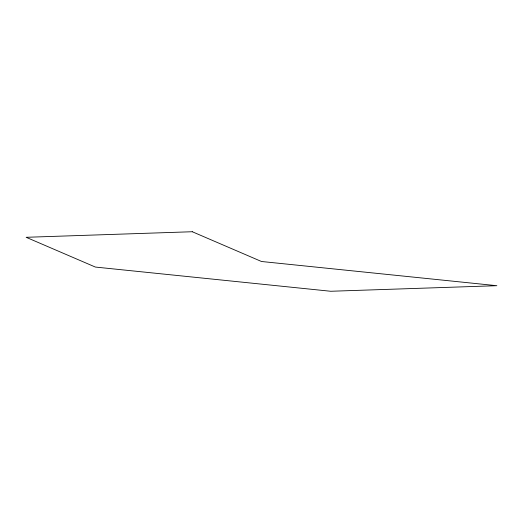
<?xml version="1.0" encoding="UTF-8"?>
<svg xmlns="http://www.w3.org/2000/svg" width="523" height="523" viewBox="0 0 523 523"><rect width="100%" height="100%" fill="white"/><g stroke="black" fill="none" stroke-linecap="round" stroke-linejoin="round"><path stroke-width="0.78" d="M192.274 231.735L26.15 237.298L95.376 267.063L330.726 291.265L496.85 285.702L261.5 261.5L192.274 231.735"/></g></svg>
